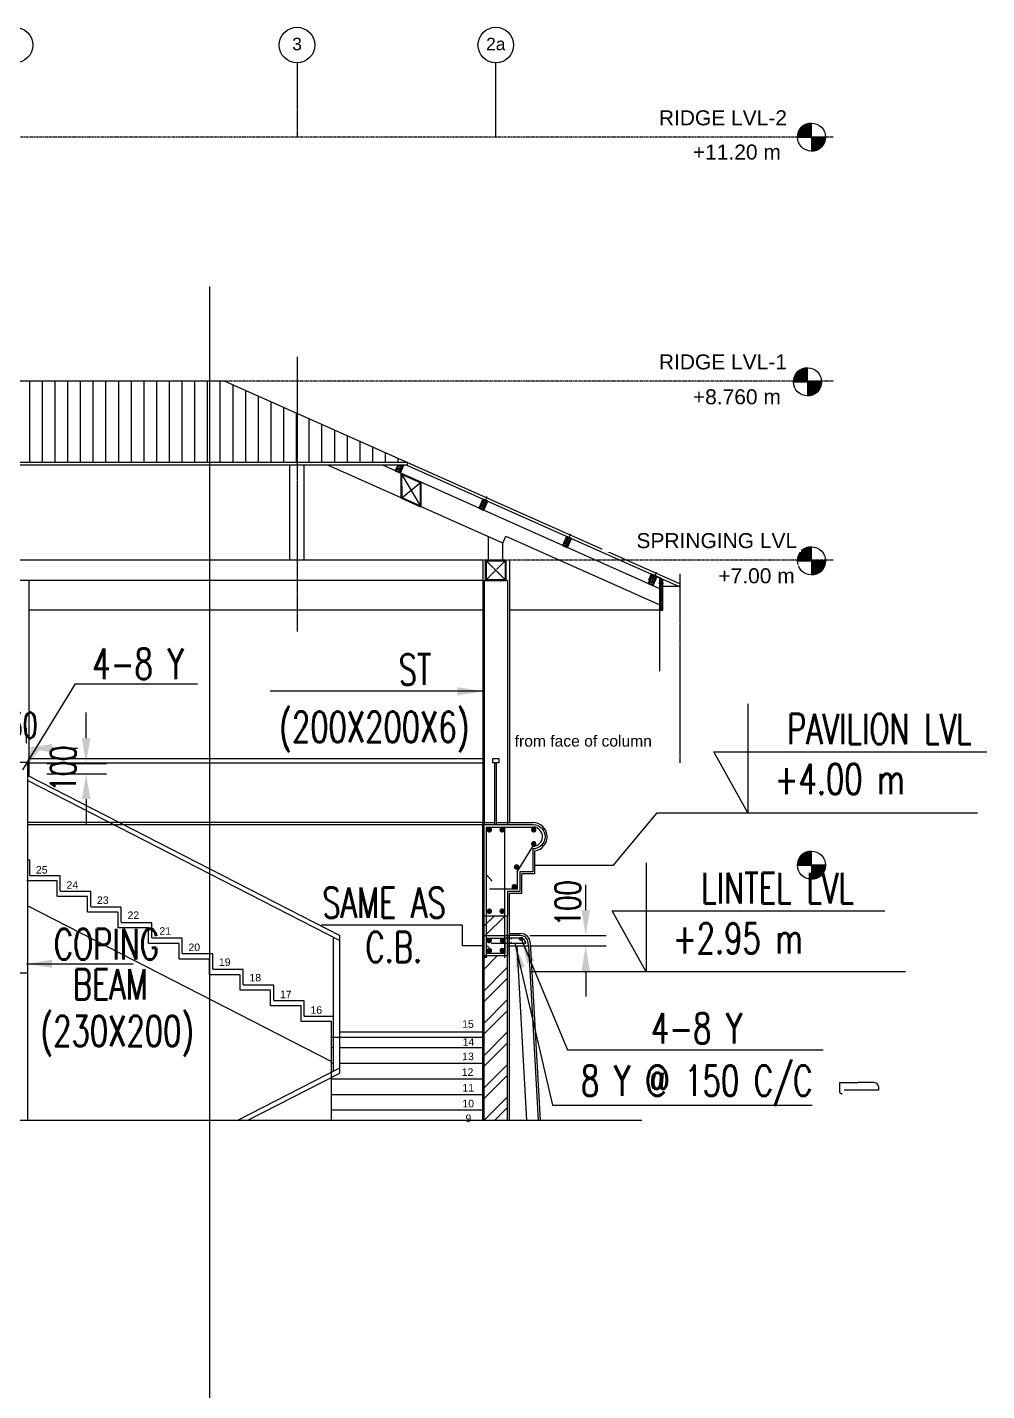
# Model space of a CAD drawing. Header units: millimetres. Extents: x 2659630 to 6742168, y -2425387 to -732288.
# Drawn here: x 3671418 to 3680857, y -1438371 to -1424962 of the extents above; entities that cross this region are included whole.
import ezdxf
from ezdxf.enums import TextEntityAlignment as Align

# ---------------------------------------------------------------- set-up
doc = ezdxf.new("R2010")
doc.units = ezdxf.units.MM
doc.header["$PDMODE"] = 35
doc.header["$PDSIZE"] = -25
for name, pattern in [('Centre', [31.749999999999996, 6.349999999999999, -4.7625, 15.875, -4.7625]), ('Grid Line', [22.224999999999994, 12.7, -3.174999999999999, 3.174999999999999, -3.174999999999999]), ('Hidden', [7.143750000000001, 4.7625, -2.38125])]:
    doc.linetypes.add(name, pattern=pattern)
for name, color, linetype in [('A-COLUMN', 12, 'Continuous'), ('A-LINE-1 HIDDEN', 1, 'Continuous'), ('A-TEXT-0', 7, 'Continuous'), ('S-BEAM NO', 3, 'Continuous'), ('S-COLUMN NO', 2, 'Continuous'), ('S-CONCRET LINE', 4, 'Continuous'), ('S-DIM-1', 5, 'Continuous'), ('S-LEVEL SECTION', 3, 'Continuous'), ('S-REINFORCEMENT', 6, 'Continuous'), ('S-STIRUPS', 3, 'Continuous')]:
    doc.layers.add(name, color=color, linetype=linetype)
for name, color, linetype, lineweight in [('A-DETL-THIN', 151, 'Continuous', 18), ('A-FLOR-HRAL', 11, 'Continuous', 18), ('A-FLOR-LEVL', 51, 'Continuous', 9), ('A-GRID-MODE', 80, 'Continuous', 0), ('A-hatch', 253, 'Continuous', 0), ('A-PLASTER', 50, 'Continuous', 0), ('A-RAILING', 11, 'Continuous', 18), ('A-ROOF', 6, 'Continuous', 0), ('A-ROOF-PATT', 132, 'Continuous', 0), ('A-STAIRS', 31, 'Continuous', 18), ('A-TEXT', 211, 'Continuous', 9), ('A-WALL', 113, 'Continuous', 9), ('A-WALL-PATT', 111, 'Continuous', 0), ('elevation 02', 2, 'Continuous', 9), ('S-GRID', 1, 'Continuous', 9), ('section-steel', 27, 'Continuous', 30), ('TEXT', 150, 'Continuous', 25)]:
    doc.layers.add(name, color=color, linetype=linetype, lineweight=lineweight)
doc.styles.add('Arial', font='arial.ttf', dxfattribs={"height": 123})
doc.styles.add('Arial_1', font='arial.ttf', dxfattribs={"height": 98.35329341317356})
doc.styles.add('Arial_4', font='arial.ttf', dxfattribs={"height": 73.76497005988024})
doc.styles.add('ROMANS', font='r.shx', dxfattribs={"width": 0.7})
doc.dimstyles.new('dim100', dxfattribs={"dimtxt": 250, "dimasz": 250, "dimexe": 200, "dimexo": 200, "dimgap": 100, "dimtad": 1, "dimdec": 0, "dimrnd": 1, "dimzin": 0, "dimdsep": 46, "dimtxsty": 'ROMANS', "dimcen": 0, "dimclrd": 5, "dimclre": 5, "dimclrt": 4, "dimadec": 0, "dimazin": 0, "dimtfac": 1, "dimtdec": 0, "dimtix": 1, "dimtofl": 0, "dimtmove": 2, "dimatfit": 3, "dimfxl": 1, "dimtolj": 1, "dimtzin": 0, "dimlwd": -1, "dimlwe": -1, "dimarcsym": 0})
pattern_1 = [(225, (3841392.853260086, -1272244.622851204), (159.0990257669731, -159.0990257669733), []), (225, (3841286.787243086, -1272244.622851204), (159.0990257669731, -159.0990257669733), [])]

# ---------------------------------------------------------------- blocks, each defined once
blk = doc.blocks.new('*D2192')
at = {"layer": 'Defpoints', "color": 0, "ltscale": 1200}
for p in [(3676162.411750124, -1433894.954258691), (3676162.411750124, -1433994.953717458), (3676911.939663486, -1433994.953717458)]:
    blk.add_point(p, dxfattribs=at)
at = {"layer": 'S-COLUMN NO', "color": 5, "ltscale": 1200}
for p, q in [((3676911.939663486, -1433644.954258691), (3676911.939663486, -1433394.954258691)), ((3676362.411750124, -1433894.954258691), (3677111.939663486, -1433894.954258691)), ((3676362.411750124, -1433994.953717458), (3677111.939663486, -1433994.953717458)), ((3676911.939663486, -1434244.953717458), (3676911.939663486, -1434494.953717458))]:
    blk.add_line(p, q, dxfattribs=at)
for points in [[(3676870.27299682, -1433644.954258691), (3676953.606330153, -1433644.954258691), (3676911.939663486, -1433894.954258691)], [(3676953.606330153, -1434244.953717458), (3676870.27299682, -1434244.953717458), (3676911.939663486, -1433994.953717458)]]:
    blk.add_solid(points, dxfattribs=at)
at = {"layer": 'S-COLUMN NO', "color": 4, "ltscale": 1200, "insert": (3676735.071617668, -1433576.998736952), "char_height": 250, "attachment_point": 5, "rotation": 90, "style": 'ROMANS'}
blk.add_mtext('\\A1;100', dxfattribs=at)
blk = doc.blocks.new('Level - M_Level Head - Circle_100-1971033-BUILDING SECTION BB_')
at = {"layer": 'A-FLOR-LEVL', "lineweight": 9}
h = blk.add_hatch(color=256, dxfattribs=at)
edge = h.paths.add_edge_path(flags=0)
edge.add_line((79558.08501780154, 3137.499999977148), (79558.08501780154, 2999.999999977148))
edge.add_line((79558.08501780154, 2999.999999977148), (79420.58501780154, 2999.999999977148))
edge.add_arc((79558.08501780154, 2999.999999977148), 137.5, 90.0000000000004, 180.0000000000002, ccw=False)
h = blk.add_hatch(color=256, dxfattribs=at)
edge = h.paths.add_edge_path(flags=0)
edge.add_arc((79558.08501780154, 2999.999999977148), 137.4999999999854, 269.99999999999966, 360, ccw=False)
edge.add_line((79558.08501780154, 2862.499999977148), (79558.08501780154, 2999.999999977148))
edge.add_line((79558.08501780154, 2999.999999977148), (79695.58501780152, 2999.999999977148))
for p, q in [((79558.08501780154, 2999.999999977148), (79558.08501780154, 3137.499999977148)), ((79420.58501780154, 2999.999999977148), (79558.08501780154, 2999.999999977148)), ((79695.58501780152, 2999.999999977148), (79558.08501780154, 2999.999999977148)), ((79558.08501780154, 2999.999999977148), (79558.08501780154, 2862.499999977148))]:
    blk.add_line(p, q, dxfattribs=at)
blk.add_circle((79558.08501780154, 2999.999999977148), 137.4999999999854, dxfattribs=at)
for radius, start, end in [(137.5, 90, 179.9999999999998), (137.4999999999854, 269.9999999999993, 359.9999999999994)]:
    blk.add_arc((79558.08501780154, 2999.999999977148), radius, start, end, dxfattribs=at)
blk = doc.blocks.new('*D2190')
at = {"layer": 'Defpoints', "color": 0, "ltscale": 1200}
for p in [(3671412.411750125, -1432202.875191172), (3671412.411750125, -1432302.875191172), (3671997.228453178, -1432302.875191172)]:
    blk.add_point(p, dxfattribs=at)
at = {"layer": 'S-COLUMN NO', "color": 5, "ltscale": 1200}
for p, q in [((3671997.228453178, -1431952.875191172), (3671997.228453178, -1431702.875191172)), ((3671612.411750125, -1432202.875191172), (3672197.228453178, -1432202.875191172)), ((3671612.411750125, -1432302.875191172), (3672197.228453178, -1432302.875191172)), ((3671997.228453178, -1432552.875191172), (3671997.228453178, -1432802.875191172))]:
    blk.add_line(p, q, dxfattribs=at)
for points in [[(3671955.561786511, -1431952.875191172), (3672038.895119844, -1431952.875191172), (3671997.228453178, -1432202.875191172)], [(3672038.895119844, -1432552.875191172), (3671955.561786511, -1432552.875191172), (3671997.228453178, -1432302.875191172)]]:
    blk.add_solid(points, dxfattribs=at)
at = {"layer": 'S-COLUMN NO', "color": 4, "ltscale": 1200, "insert": (3671772.228453178, -1432252.875191172), "char_height": 250, "attachment_point": 5, "rotation": 90, "style": 'ROMANS'}
blk.add_mtext('\\A1;100', dxfattribs=at)
blk = doc.blocks.new('*D2191')
at = {"layer": 'Defpoints', "color": 0, "ltscale": 1200}
for p in [(3671412.411750125, -1432052.180340714), (3671182.411750124, -1432202.875191172), (3671412.411750125, -1432202.875191172)]:
    blk.add_point(p, dxfattribs=at)
at = {"layer": 'S-COLUMN NO', "color": 5, "ltscale": 1200}
for p, q in [((3671182.411750124, -1432002.875191172), (3671182.411750124, -1431852.180340714)), ((3671412.411750125, -1432002.875191172), (3671412.411750125, -1431852.180340714)), ((3670932.411750124, -1432052.180340714), (3670682.411750124, -1432052.180340714)), ((3671662.411750125, -1432052.180340714), (3671912.411750125, -1432052.180340714))]:
    blk.add_line(p, q, dxfattribs=at)
for points in [[(3670932.411750124, -1432093.847007381), (3670932.411750124, -1432010.513674048), (3671182.411750124, -1432052.180340714)], [(3671662.411750125, -1432010.513674048), (3671662.411750125, -1432093.847007381), (3671412.411750125, -1432052.180340714)]]:
    blk.add_solid(points, dxfattribs=at)
at = {"layer": 'S-COLUMN NO', "color": 4, "ltscale": 1200, "insert": (3671297.411750125, -1431827.180340714), "char_height": 250, "attachment_point": 5, "style": 'ROMANS'}
blk.add_mtext('\\A1;230', dxfattribs=at)
blk = doc.blocks.new('Grid - M_Grid Head - Circle-24584-GROUND FLOOR PLAN-01')
at = {"layer": 'A-GRID-MODE'}
blk.add_circle((0, 0), 3.500000000000003, dxfattribs=at)

msp = doc.modelspace()

# ---------------------------------------------------------------- hatches: boundary and pattern name
at = {"layer": 'A-hatch', "lineweight": -3}
h = msp.add_hatch(color=256, dxfattribs=at)
h.dxf.hatch_style = 1
h.paths.add_polyline_path([(3675119.423278908, -1429269.500171582), (3675066.864024919, -1429269.500171582), (3675041.728827772, -1429325.954748691), (3675085.592957513, -1429345.484317508)])
h.paths.add_polyline_path([(3675115.044733794, -1429269.500171582), (3675071.242570032, -1429269.500171582), (3675047.009956175, -1429323.927513432), (3675083.565722255, -1429340.203189105)])
h = msp.add_hatch(color=256, dxfattribs=at)
h.dxf.hatch_style = 1
h.paths.add_polyline_path([(3675097.749171795, -1429350.896612809), (3675291.4901367, -1429437.155647904), (3675291.4901367, -1429677.975629175), (3675097.749171795, -1429591.71659408)])
h.paths.add_polyline_path([(3675101.887567959, -1429589.180581649), (3675287.800215717, -1429671.954225393), (3675287.351740537, -1429439.691660334), (3675101.439092779, -1429356.918016591)], flags=16)
h = msp.add_hatch(color=256, dxfattribs=at)
h.dxf.hatch_style = 1
h.paths.add_polyline_path([(3675902.966457387, -1429604.317363524), (3675946.830587128, -1429623.84693234), (3675907.783869392, -1429711.547296274), (3675863.919739651, -1429692.017727457)])
h.paths.add_polyline_path([(3675869.200868054, -1429689.990492199), (3675905.756634134, -1429706.266167871), (3675941.549458724, -1429625.874167599), (3675904.993692645, -1429609.598491927)], flags=16)
h = msp.add_hatch(color=256, dxfattribs=at)
h.dxf.hatch_style = 1
h.paths.add_polyline_path([(3676725.157369271, -1429970.38034228), (3676769.021499011, -1429989.909911097), (3676729.974781276, -1430077.610275031), (3676686.110651535, -1430058.080706213)])
h.paths.add_polyline_path([(3676691.391779938, -1430056.053470955), (3676727.947546018, -1430072.329146628), (3676763.740370608, -1429991.937146355), (3676727.184604529, -1429975.661470683)], flags=16)
h = msp.add_hatch(color=256, dxfattribs=at)
h.dxf.hatch_style = 1
h.paths.add_polyline_path([(3676121.410586992, -1430208.794412193), (3675933.410579836, -1430208.794380454), (3675933.41144106, -1430396.793723693), (3676121.411448216, -1430396.793755432)], flags=16)
h.paths.add_polyline_path([(3676127.410586992, -1430202.794412193), (3675927.410579836, -1430202.794380454), (3675927.41144106, -1430402.793723693), (3676127.411448216, -1430402.793755432)])
h = msp.add_hatch(color=256, dxfattribs=at)
h.dxf.hatch_style = 1
h.paths.add_polyline_path([(3677568.171785911, -1430345.71454271), (3677612.035915651, -1430365.244111526), (3677572.989197915, -1430452.94447546), (3677529.125068174, -1430433.414906642)])
h.paths.add_polyline_path([(3677534.406196577, -1430431.387671384), (3677570.961962658, -1430447.663347057), (3677606.754787248, -1430367.271346785), (3677570.199021169, -1430350.995671113)], flags=16)
at = {"layer": 'A-ROOF-PATT', "lineweight": 18}
h = msp.add_hatch(dxfattribs=at)
h.set_pattern_fill('ANSI31', color=256, scale=1000, angle=45, style=0)
h.set_pattern_definition([(90, (3480192.643968484, -1455485.08530501), (-125, 0), [])])
h.paths.add_polyline_path([(3673362.412078301, -1428442.539861569), (3668563.572370191, -1428442.539861569), (3670363.582385601, -1429243.955954272), (3675162.42209371, -1429243.955954272)])
at = {"layer": 'A-WALL', "lineweight": -3}
h = msp.add_hatch(dxfattribs=at)
h.set_pattern_fill('ANSI31', color=252, scale=99.99999999999999, angle=338.7456179637873)
h.set_pattern_definition([(23.7456179637873, (2550857.848364603, 244759.6803760264), (-5.033458559755212, 11.44177848619815), [])])
h.paths.add_polyline_path([(3677670.748884988, -1430393.320046937), (3677647.061533163, -1430393.320046937), (3677647.061533163, -1430695.887477162), (3677672.060839006, -1430695.887477162), (3677671.687911889, -1430607.663367463), (3677667.859454485, -1430607.205594138), (3677667.859454485, -1430596.179610536), (3677671.637233267, -1430595.68860256), (3677671.15577681, -1430481.926081106), (3677667.859454485, -1430481.497649309), (3677667.859454485, -1430470.471665706), (3677671.105657661, -1430470.08351323)])
at = {"layer": 'A-WALL-PATT'}
h = msp.add_hatch(dxfattribs=at)
h.set_pattern_fill('ANSI32', color=256, scale=600, angle=180, style=0)
h.set_pattern_definition(pattern_1)
h.paths.add_polyline_path([(3675912.411750124, -1433894.954258691), (3675912.411750124, -1433702.875191172), (3676142.411750124, -1433702.875191172), (3676142.411750124, -1433894.954258691), (3676142.410208349, -1433894.953618376), (3676142.409959213, -1433894.954258691)])
h = msp.add_hatch(dxfattribs=at)
h.set_pattern_fill('ANSI32', color=256, scale=600, angle=180, style=0)
h.set_pattern_definition(pattern_1)
h.paths.add_polyline_path([(3675912.411750124, -1434252.76896941), (3675912.411750124, -1434094.954229244), (3676142.411750124, -1434094.954229244), (3676142.411750124, -1434252.769073484)])
h = msp.add_hatch(dxfattribs=at)
h.set_pattern_fill('ANSI32', color=256, scale=600, angle=180, style=0)
h.set_pattern_definition(pattern_1)
h.paths.add_polyline_path([(3676142.411750124, -1435713.330700455), (3676142.411750124, -1434252.769073484), (3675912.411750124, -1434252.76896941), (3675912.411750124, -1435713.330700455)])

# ---------------------------------------------------------------- linework, layer by layer
at = {"layer": 'A-COLUMN', "color": 1}
for p, q in [((3675101.439092779, -1429356.918016591), (3675287.800215717, -1429671.954225393)), ((3675101.887567959, -1429589.180581649), (3675287.351740537, -1429439.691660334))]:
    msp.add_line(p, q, dxfattribs=at)
for points in [[(3675108.425539514, -1429269.500171582), (3675047.009956175, -1429323.927513432)], [(3675083.007704645, -1429269.500171582), (3675083.565722255, -1429340.203189105)], [(3675941.549458724, -1429625.874167599), (3675869.200868054, -1429689.990492199)], [(3675904.993692645, -1429609.598491927), (3675905.756634134, -1429706.266167871)], [(3676763.740370608, -1429991.937146355), (3676691.391779938, -1430056.053470955)], [(3676727.184604529, -1429975.661470683), (3676727.947546018, -1430072.329146628)], [(3677606.754787248, -1430367.271346785), (3677534.406196577, -1430431.387671384)], [(3677570.199021169, -1430350.995671113), (3677570.961962658, -1430447.663347057)]]:
    msp.add_lwpolyline(points, dxfattribs=at)
at = {"layer": 'A-DETL-THIN'}
msp.add_line((3671424.411750125, -1435713.330700455), (3671424.411750125, -1434264.767245568), dxfattribs=at)
at = {"layer": 'A-FLOR-HRAL'}
for p, q in [((3671432.411626709, -1432152.875171449), (3675900.41175125, -1432152.875171449)), ((3671432.41162931, -1432197.875171449), (3675900.411751171, -1432197.875171449)), ((3676019.411750124, -1432802.879275418), (3676019.411750124, -1432197.875171448)), ((3676035.411750124, -1432802.879275418), (3676035.411750124, -1432197.875171448))]:
    msp.add_line(p, q, dxfattribs=at)
msp.add_lwpolyline([(3675997.411750124, -1432152.875171448), (3676057.411750124, -1432152.875171448), (3676057.411750124, -1432197.875171448), (3675997.411750124, -1432197.875171448)], close=True, dxfattribs=at)
at = {"layer": 'A-FLOR-LEVL', "linetype": 'Centre', "lineweight": 9}
for p, q in [((3679347.70823761, -1426042.305749071), (3663295.869543091, -1426042.30772008)), ((3679347.70823761, -1428442.539314652), (3668259.048123486, -1428442.540621897)), ((3679347.70823761, -1430202.789780291), (3671182.412201632, -1430202.790996803))]:
    msp.add_line(p, q, dxfattribs=at)
at = {"layer": 'A-LINE-1 HIDDEN', "linetype": 'Hidden', "ltscale": 0.5}
for p, q in [((3675933.410579836, -1430208.794380454), (3676121.411448216, -1430396.793755432)), ((3675933.41144106, -1430396.793723693), (3676121.410586992, -1430208.794412193))]:
    msp.add_line(p, q, dxfattribs=at)
at = {"layer": 'A-LINE-1 HIDDEN', "linetype": 'Hidden'}
for p, q in [((3675912.411611373, -1430402.793723693), (3675912.411750124, -1432802.877025835)), ((3676142.411611374, -1430402.793723693), (3675912.411611373, -1430402.793723693)), ((3676142.411611373, -1430402.793723693), (3676142.411750125, -1432802.878796583)), ((3671424.411750124, -1432802.877887264), (3675912.411629117, -1432802.877627809)), ((3674412.411750124, -1434895.148645067), (3675900.411750124, -1434895.148645067))]:
    msp.add_line(p, q, dxfattribs=at)
for points in [[(3671712.411750124, -1433510.565870459), (3671712.411750124, -1433356.723339946), (3671412.411750124, -1433356.723339946)], [(3672012.411750124, -1433664.408400971), (3672012.411750124, -1433510.565870459), (3671712.411750124, -1433510.565870459)], [(3672312.411750124, -1433818.250931483), (3672312.411750124, -1433664.408400971), (3672012.411750124, -1433664.408400971)], [(3672612.411750124, -1433972.093461995), (3672612.411750124, -1433818.250931483), (3672312.411750124, -1433818.250931483)], [(3672912.411750124, -1434125.935992507), (3672912.411750124, -1433972.093461995), (3672612.411750124, -1433972.093461995)], [(3673212.411750124, -1434279.778523019), (3673212.411750124, -1434125.935992507), (3672912.411750124, -1434125.935992507)], [(3673512.411750124, -1434433.621053531), (3673512.411750124, -1434279.778523019), (3673212.411750124, -1434279.778523019)], [(3673812.411750124, -1434587.463584043), (3673812.411750124, -1434433.621053531), (3673512.411750124, -1434433.621053531)], [(3674112.411750124, -1434741.306114555), (3674112.411750124, -1434587.463584043), (3673812.411750124, -1434587.463584043)], [(3674412.411750124, -1434895.148645067), (3674412.411750124, -1434741.306114555), (3674112.411750124, -1434741.306114555)]]:
    msp.add_lwpolyline(points, dxfattribs=at)
at = {"layer": 'A-PLASTER'}
for p, q in [((3671170.411750124, -1432190.875191172), (3671424.411750124, -1432190.875191172)), ((3671424.411750125, -1434264.767245568), (3671424.411750124, -1432190.875191172)), ((3675900.411750124, -1435713.330700455), (3675900.411750124, -1432782.867830343)), ((3675900.411750138, -1432782.867830343), (3676019.411750124, -1432782.867781708)), ((3676035.411750124, -1432782.867775169), (3676395.690743341, -1432782.867738672)), ((3676412.414187734, -1433287.837814256), (3676412.41372741, -1433061.41083959)), ((3676412.414187734, -1433287.837814256), (3676282.411951533, -1433287.838218506)), ((3676282.412686625, -1433482.812453708), (3676282.411951533, -1433287.838218506)), ((3676282.412686625, -1433482.812453708), (3676162.411750124, -1433482.812825343)), ((3676162.411750124, -1435713.330700455), (3676162.411750124, -1433482.812825343)), ((3671424.411750124, -1433601.126984793), (3674412.411750124, -1435133.398588693)), ((3676162.411849197, -1433874.981562493), (3676271.672640197, -1433874.982103734)), ((3676366.526877237, -1433964.730014726), (3676463.346599403, -1435713.330700455)), ((3671424.411750125, -1434264.767245568), (3671170.411750125, -1434264.767278088))]:
    msp.add_line(p, q, dxfattribs=at)
for centre, radius, start, end in [((3676392.413586463, -1432922.83804254), 140.0086630247917, 278.2127572791962, 90), ((3676271.672169599, -1433969.982103733), 95, 3.169221442174989, 89.99971617362348)]:
    msp.add_arc(centre, radius, start, end, dxfattribs=at)
at = {"layer": 'A-RAILING'}
for p, q in [((3671424.411750124, -1432320.57152286), (3674492.411750124, -1433893.867801563)), ((3671424.411750124, -1432371.143444856), (3674492.411750124, -1433944.439723559)), ((3674432.411750124, -1435227.177193495), (3674432.411750124, -1433913.671217456)), ((3674492.411750124, -1435246.980671099), (3674492.411750124, -1433893.867801563)), ((3673484.38719335, -1435713.330700455), (3674492.411750124, -1435196.408781211)), ((3673583.005001944, -1435713.330700455), (3674492.411750124, -1435246.980671099))]:
    msp.add_line(p, q, dxfattribs=at)
at = {"layer": 'A-ROOF', "linetype": 'Continuous'}
for p, q in [((3673362.412078301, -1428442.539861569), (3668563.572370191, -1428442.539861569)), ((3673362.412078301, -1428442.539861569), (3677842.4124522, -1430437.164538222)), ((3675162.42209371, -1429243.955954272), (3670363.5823856, -1429243.955954272)), ((3675151.04907542, -1429269.500171582), (3670420.955637039, -1429269.500171582)), ((3675162.42209371, -1429243.955954272), (3675151.033467704, -1429269.535227086)), ((3675151.033467704, -1429269.535227086), (3677831.023826194, -1430462.743811036)), ((3677831.023826194, -1430462.743811036), (3677671.261392178, -1430462.743811036)), ((3677842.4124522, -1430437.164538222), (3677831.023826194, -1430462.743811036)), ((3675900.411753822, -1430695.887337215), (3671432.412198835, -1430695.887337215)), ((3677672.061286369, -1430695.887337215), (3676162.411628318, -1430695.887337215))]:
    msp.add_line(p, q, dxfattribs=at)
at = {"layer": 'A-STAIRS'}
for p, q in [((3674412.411750124, -1435713.330700455), (3674412.411750124, -1434895.148645067)), ((3674492.411750124, -1434841.306114555), (3675900.411750124, -1434841.306114555)), ((3674412.411750124, -1434995.148988111), (3674432.411750124, -1434995.148988111)), ((3674492.411750124, -1434995.148988111), (3675900.411750124, -1434995.148988111)), ((3674412.411750124, -1435148.991861668), (3674432.411750124, -1435148.991861668)), ((3674492.411750124, -1435148.991861668), (3675900.411750124, -1435148.991861668)), ((3674412.411750124, -1435302.834735224), (3675900.411750124, -1435302.834735224)), ((3674412.411750124, -1435456.677608781), (3675900.411750124, -1435456.677608781)), ((3674412.411750124, -1435610.520482337), (3675900.411750124, -1435610.520482337))]:
    msp.add_line(p, q, dxfattribs=at)
for points in [[(3671442.411750124, -1433302.880809435), (3671442.411750124, -1433152.880809435), (3671424.411750124, -1433152.880809435)], [(3671742.411750124, -1433456.723339946), (3671742.411750124, -1433306.723339946), (3671442.411750124, -1433306.723339946)], [(3672042.411750124, -1433610.565870459), (3672042.411750124, -1433460.565870459), (3671742.411750124, -1433460.565870459)], [(3672342.411750124, -1433764.408400971), (3672342.411750124, -1433614.408400971), (3672042.411750124, -1433614.408400971)], [(3672642.411750124, -1433918.250931483), (3672642.411750124, -1433768.250931483), (3672342.411750124, -1433768.250931483)], [(3672942.411750124, -1434072.093461995), (3672942.411750124, -1433922.093461995), (3672642.411750124, -1433922.093461995)], [(3673242.411750124, -1434225.935992507), (3673242.411750124, -1434075.935992507), (3672942.411750124, -1434075.935992507)], [(3673542.411750124, -1434379.778523019), (3673542.411750124, -1434229.778523019), (3673242.411750124, -1434229.778523019)], [(3673842.411750124, -1434533.621053531), (3673842.411750124, -1434383.621053531), (3673542.411750124, -1434383.621053531)], [(3674142.411750124, -1434687.463584043), (3674142.411750124, -1434537.463584043), (3673842.411750124, -1434537.463584043)], [(3674432.411750124, -1434691.306114555), (3674142.411750124, -1434691.306114555)], [(3677464.07033536, -1435713.330700455), (3665269.763116768, -1435713.330700455), (3665215.373641064, -1435789.232109423), (3665206.968025546, -1435630.704799071), (3665147.759909164, -1435713.330700455), (3663493.743359244, -1435713.330700455), (3663439.353883541, -1435789.232109423), (3663430.948268022, -1435630.704799071), (3663371.74015164, -1435713.330700455), (3661717.723601721, -1435713.330700455), (3661663.334126017, -1435789.232109423), (3661654.952076239, -1435631.149241656), (3661595.720394116, -1435713.330700455), (3643968.671721111, -1435713.330700455)]]:
    msp.add_lwpolyline(points, dxfattribs=at)
at = {"layer": 'A-WALL'}
for p, q in [((3675900.411552766, -1430202.790348632), (3647162.413122104, -1430202.794669762)), ((3675900.411754692, -1430202.790293889), (3675900.411750138, -1432782.867830343)), ((3676162.411599811, -1430202.789809029), (3676162.411748968, -1432782.867762304)), ((3675900.411754339, -1430402.785539083), (3663465.869709392, -1430402.78740836)), ((3671432.412181891, -1430402.786210755), (3671432.412292997, -1432324.67426873)), ((3675900.411750138, -1432782.863429551), (3671424.411750124, -1432782.866483596)), ((3675912.411750124, -1435713.330700455), (3675912.411750124, -1433702.875191172)), ((3676142.411750124, -1435713.330700455), (3676142.411750124, -1433702.875191172)), ((3676232.995135296, -1433994.98191214), (3676328.139815055, -1435713.330700455)), ((3676348.169774741, -1433994.954637641), (3676443.315964685, -1435713.330700455))]:
    msp.add_line(p, q, dxfattribs=at)
at = {"layer": 'A-WALL', "color": 252, "lineweight": -3}
for p, q in [((3677671.15577681, -1430437.788136669), (3677671.108328301, -1430425.945249461, 0.001305576200409289)), ((3677671.687911889, -1430563.525423026), (3677671.637233267, -1430551.550658123, 0.001305576200409289))]:
    msp.add_line(p, q, dxfattribs=at)
at = {"layer": 'A-WALL', "lineweight": -3}
msp.add_lwpolyline([(3677537.879777032, -1430399.267919465), (3677533.312049743, -1430397.234236249), (3677560.256039675, -1430336.717044028), (3677647.584674014, -1430375.598257085), (3677647.584674014, -1430605.256986338), (3677642.411678809, -1430605.256986338), (3677642.411678809, -1430378.768272623), (3677562.790083748, -1430343.318454531), (3677537.879777033, -1430399.267919465)], close=True, dxfattribs=at)
at = {"layer": 'A-WALL', "color": 5, "lineweight": -3}
for points in [[(3677671.105657661, -1430470.08351323), (3677670.748884988, -1430393.26746299), (3677647.061533163, -1430393.372630883), (3677647.061533163, -1430695.887477162), (3677672.061286764, -1430695.887477162), (3677671.68791189, -1430563.525423026)], [(3677671.637233267, -1430551.550658123), (3677671.15577681, -1430437.788136669)]]:
    msp.add_lwpolyline(points, dxfattribs=at)
at = {"layer": 'A-WALL', "color": 5, "lineweight": -3, "elevation": 0.001305576200409289}
for points in [[(3677671.108328301, -1430425.945249461), (3677667.859454485, -1430426.333721269), (3677667.859454485, -1430437.359704872), (3677671.108328301, -1430437.781969659)], [(3677671.68791189, -1430563.525423026), (3677667.859454485, -1430563.067649701), (3677667.859454485, -1430552.041666098), (3677671.637233267, -1430551.550658123)]]:
    msp.add_lwpolyline(points, dxfattribs=at)
at = {"layer": 'elevation 02', "color": 2}
for p, q in [((3674002.411750125, -1430202.793035305), (3674002.411750125, -1429269.500171582)), ((3674142.411750125, -1430202.793056356), (3674142.411750125, -1429269.500171582)), ((3676097.410970494, -1430036.794702468), (3674374.039237708, -1429269.500171582)), ((3677642.411673569, -1430483.853353027), (3674914.929771535, -1429269.500171582)), ((3675957.410970494, -1430202.789809029), (3675957.410970494, -1429974.462686524)), ((3676097.410970494, -1430036.794702468), (3676127.916218725, -1429968.278793145)), ((3676097.410970494, -1430202.789809029), (3676097.410970494, -1430036.794702468)), ((3676127.916218725, -1429968.278793145), (3677642.411678809, -1430642.575615743)), ((3677642.411678809, -1430642.575615743), (3677642.411673569, -1430483.853353027))]:
    msp.add_line(p, q, dxfattribs=at)
at = {"layer": 'S-COLUMN NO', "ltscale": 1200}
msp.add_circle((3676276.785960095, -1433926.915666164), 16.36398539552465, dxfattribs=at)
at = {"layer": 'S-CONCRET LINE'}
msp.add_lwpolyline([(3676392.413689669, -1433042.846705565), (3676392.414147075, -1433267.837876447), (3676262.411876129, -1433267.838280697), (3676262.412611221, -1433462.812515646), (3676142.411750124, -1433462.812887281), (3676142.411750124, -1433702.875191172), (3675912.411750124, -1433702.875191172), (3675912.411750124, -1432802.879275419), (3676395.873845391, -1432802.879275419, -0.9856770825214087), (3676392.413586463, -1433042.846705565)], format="xyb", dxfattribs=at)
msp.add_lwpolyline([(3675912.409959213, -1433894.954258691), (3676142.409959213, -1433894.954258691), (3676142.409959213, -1434094.954229244), (3675912.409959213, -1434094.954229244)], close=True, dxfattribs=at)
msp.add_lwpolyline([(3676142.410208349, -1433894.953618376), (3676142.410208349, -1433994.953618377), (3676348.169774741, -1433994.954637641), (3676346.555923327, -1433965.807872631, 0.3981024702735257), (3676271.670999348, -1433894.954258691), (3676142.410208349, -1433894.954258691)], format="xyb", close=True, dxfattribs=at)
at = {"layer": 'S-DIM-1'}
for p, q in [((3675699.452963919, -1433791.877999716), (3674313.596973278, -1433791.877999716)), ((3675699.452963919, -1433994.954243967), (3675699.452963919, -1433791.877999716)), ((3675912.411750124, -1433994.954243967), (3675699.452963919, -1433994.954243967))]:
    msp.add_line(p, q, dxfattribs=at)
at = {"layer": 'S-GRID', "linetype": 'Grid Line'}
for p, q in [((3674072.411750125, -1425312.295203755), (3674072.411750125, -1426042.306396826)), ((3676027.411750125, -1426042.306156771), (3676027.411750125, -1425312.295203755)), ((3674072.411750125, -1428202.04921567), (3674072.411750125, -1430903.470764026)), ((3675093.143651914, -1429269.500171581), (3675063.660892656, -1429335.71953307)), ((3675940.877202136, -1429578.193445329), (3675885.851804535, -1429701.782511836)), ((3676763.068114006, -1429944.256424116), (3676708.042716405, -1430067.845490623)), ((3677606.082530646, -1430319.590624544), (3677551.057133045, -1430443.179691051)), ((3677842.412393973, -1432195.866524525), (3677842.412453111, -1430336.098237474)), ((3677642.412393973, -1431293.925061663), (3677642.412453111, -1430498.866525221))]:
    msp.add_line(p, q, dxfattribs=at)
at = {"layer": 'S-LEVEL SECTION'}
for p, q in [((3677186.951099798, -1433202.79017544), (3677614.511602169, -1432687.181382533)), ((3677614.511602169, -1432687.181382533), (3680766.864458636, -1432687.181382533)), ((3676412.414014833, -1433202.79017544), (3677186.951099798, -1433202.79017544)), ((3680058.188054401, -1434252.769182113), (3676362.444862266, -1434252.769182113))]:
    msp.add_line(p, q, dxfattribs=at)
for points in [[(3678507.707231987, -1431614.434810207), (3678507.707231987, -1432687.181382533), (3678173.622170613, -1432086.89380549), (3680857.152231988, -1432086.89380549)], [(3678507.707231987, -1431614.434810207), (3678507.707231987, -1432687.181382533), (3678173.622170613, -1432086.89380549), (3680857.152231988, -1432086.89380549)], [(3678507.707231987, -1431614.434810207), (3678507.707231987, -1432687.181382533), (3678173.622170613, -1432086.89380549), (3680857.152231988, -1432086.89380549)], [(3677506.296953418, -1433180.254855435), (3677506.296953418, -1434253.001427761), (3677172.211892044, -1433652.713850718), (3679855.741953419, -1433652.713850718)], [(3677506.296953418, -1433180.254855435), (3677506.296953418, -1434253.001427761), (3677172.211892044, -1433652.713850718), (3679855.741953419, -1433652.713850718)], [(3677506.296953418, -1433180.254855435), (3677506.296953418, -1434253.001427761), (3677172.211892044, -1433652.713850718), (3679855.741953419, -1433652.713850718)]]:
    msp.add_lwpolyline(points, dxfattribs=at)
at = {"layer": 'S-REINFORCEMENT'}
for p, q in [((3675937.411750193, -1434112.795135775), (3675937.411750193, -1432827.879275419)), ((3675937.411750193, -1432827.879275419), (3676117.413412938, -1432827.879275419)), ((3676117.410048039, -1434112.795135775), (3676117.413412938, -1432827.879275419)), ((3676117.413412938, -1432827.879275419), (3676395.492223118, -1432827.879275419)), ((3676237.411876198, -1433267.838374953), (3676392.413533541, -1433017.846705565)), ((3675937.411750193, -1433297.840423898), (3675990.764882199, -1433360.197075892)), ((3676237.411876198, -1433267.838374953), (3676237.412517036, -1433437.812547002)), ((3676237.412517036, -1433437.812547002), (3675966.093578825, -1433437.812887283)), ((3675982.153387547, -1433969.953742219), (3676321.747228354, -1433969.954506752)), ((3676271.670627823, -1433919.954258691), (3676117.409959213, -1433919.954258691)), ((3676321.747228354, -1433969.954506752), (3676321.594158159, -1433967.190001317)), ((3675937.409959213, -1433994.954243967), (3675962.186711126, -1434008.659209114)), ((3679410.355480194, -1435439.599838197), (3679435.132232107, -1435453.304803344)), ((3679455.098908527, -1435411.44817568), (3679794.692749334, -1435411.448940214)), ((3679744.616148804, -1435340.550069313), (3679590.355480194, -1435340.550069313))]:
    msp.add_line(p, q, dxfattribs=at)
for points, const_width in [([(3675977.720093252, -1432854.92662255, -1), (3675950.180093253, -1432854.92662255, -1)], 26.46), ([(3675977.720093252, -1432854.92662255, -1), (3675950.180093253, -1432854.92662255, -1)], 26.46), ([(3675977.720093252, -1432854.92662255, -1), (3675950.180093253, -1432854.92662255, -1)], 26.46), ([(3676104.190010266, -1432854.92662255, -1), (3676076.650010267, -1432854.92662255, -1)], 26.46), ([(3676104.190010266, -1432854.92662255, -1), (3676076.650010267, -1432854.92662255, -1)], 26.46), ([(3676104.190010266, -1432854.92662255, -1), (3676076.650010267, -1432854.92662255, -1)], 26.46), ([(3676414.696113809, -1432854.92662255, -1), (3676387.15611381, -1432854.92662255, -1)], 26.46), ([(3676414.696113809, -1432854.92662255, -1), (3676387.15611381, -1432854.92662255, -1)], 26.46), ([(3676414.696113809, -1432854.92662255, -1), (3676387.15611381, -1432854.92662255, -1)], 26.46), ([(3676414.696113809, -1432992.601537819, -1), (3676387.15611381, -1432992.601537819, -1)], 26.46), ([(3676414.696113809, -1432992.601537819, -1), (3676387.15611381, -1432992.601537819, -1)], 26.46), ([(3676414.696113809, -1432992.601537819, -1), (3676387.15611381, -1432992.601537819, -1)], 26.46), ([(3676246.046327702, -1433220.822763545, -1), (3676218.506327703, -1433220.822763545, -1)], 26.46), ([(3676246.046327702, -1433220.822763545, -1), (3676218.506327703, -1433220.822763545, -1)], 26.46), ([(3676246.046327702, -1433220.822763545, -1), (3676218.506327703, -1433220.822763545, -1)], 26.46), ([(3676223.469991614, -1433414.114763515, -1), (3676195.929991615, -1433414.114763515, -1)], 26.46), ([(3676223.469991614, -1433414.114763515, -1), (3676195.929991615, -1433414.114763515, -1)], 26.46), ([(3676223.469991614, -1433414.114763515, -1), (3676195.929991615, -1433414.114763515, -1)], 26.46), ([(3675977.720093252, -1433655.603962252, -1), (3675950.180093253, -1433655.603962252, -1)], 26.46), ([(3675977.720093252, -1433655.603962252, -1), (3675950.180093253, -1433655.603962252, -1)], 26.46), ([(3675977.720093252, -1433655.603962252, -1), (3675950.180093253, -1433655.603962252, -1)], 26.46), ([(3676104.190010266, -1433655.603962252, -1), (3676076.650010267, -1433655.603962252, -1)], 26.46), ([(3676104.190010266, -1433655.603962252, -1), (3676076.650010267, -1433655.603962252, -1)], 26.46), ([(3676104.190010266, -1433655.603962252, -1), (3676076.650010267, -1433655.603962252, -1)], 26.46), ([(3675976.433839962, -1433944.397413497, -1), (3675948.893839963, -1433944.397413497, -1)], 26.46), ([(3675976.433839962, -1433944.397413497, -1), (3675948.893839963, -1433944.397413497, -1)], 26.46), ([(3675976.433839962, -1433944.397413497, -1), (3675948.893839963, -1433944.397413497, -1)], 26.46), ([(3676107.757627559, -1433944.397413497, -1), (3676080.21762756, -1433944.397413497, -1)], 26.46), ([(3676107.757627559, -1433944.397413497, -1), (3676080.21762756, -1433944.397413497, -1)], 26.46), ([(3676107.757627559, -1433944.397413497, -1), (3676080.21762756, -1433944.397413497, -1)], 26.46), ([(3676183.688352197, -1433926.915666164, -1), (3676176.803352197, -1433926.915666164, -1)], 6.615), ([(3676183.688352197, -1433926.915666164, -1), (3676176.803352197, -1433926.915666164, -1)], 6.615), ([(3676183.688352197, -1433926.915666164, -1), (3676176.803352197, -1433926.915666164, -1)], 6.615), ([(3676183.688352197, -1433964.334312637, -1), (3676176.803352197, -1433964.334312637, -1)], 6.615), ([(3676183.688352197, -1433964.334312637, -1), (3676176.803352197, -1433964.334312637, -1)], 6.615), ([(3676183.688352197, -1433964.334312637, -1), (3676176.803352197, -1433964.334312637, -1)], 6.615), ([(3676280.228460095, -1433926.915666164, -1), (3676273.343460096, -1433926.915666164, -1)], 6.615), ([(3676280.228460095, -1433926.915666164, -1), (3676273.343460096, -1433926.915666164, -1)], 6.615), ([(3676280.228460095, -1433926.915666164, -1), (3676273.343460096, -1433926.915666164, -1)], 6.615), ([(3676318.976667521, -1433964.334312637, -1), (3676312.091667521, -1433964.334312637, -1)], 6.615), ([(3676318.976667521, -1433964.334312637, -1), (3676312.091667521, -1433964.334312637, -1)], 6.615), ([(3676318.976667521, -1433964.334312637, -1), (3676312.091667521, -1433964.334312637, -1)], 6.615), ([(3675978.428150172, -1434043.393812994, -1), (3675950.888150173, -1434043.393812994, -1)], 26.46), ([(3675978.428150172, -1434043.393812994, -1), (3675950.888150173, -1434043.393812994, -1)], 26.46), ([(3675978.428150172, -1434043.393812994, -1), (3675950.888150173, -1434043.393812994, -1)], 26.46), ([(3676105.2235313, -1434042.4881317, -1), (3676077.683531301, -1434042.4881317, -1)], 26.46), ([(3676105.2235313, -1434042.4881317, -1), (3676077.683531301, -1434042.4881317, -1)], 26.46), ([(3676105.2235313, -1434042.4881317, -1), (3676077.683531301, -1434042.4881317, -1)], 26.46)]:
    msp.add_lwpolyline(points, format="xyb", close=True, dxfattribs=dict(at, const_width=const_width))
msp.add_lwpolyline([(3675937.409959213, -1433919.95425869), (3676117.409959213, -1433919.95425869), (3676117.409959213, -1434069.954229244), (3675937.409959213, -1434069.954229244)], close=True, dxfattribs=at)
msp.add_lwpolyline([(3679410.355480194, -1435439.599838197), (3679410.355480194, -1435340.550069313), (3679590.355480194, -1435340.550069313)], dxfattribs=at)
for centre, radius, start, end in [((3676392.412712122, -1432922.838029931), 95.00867563753405, 270.0004953487974, 88.34732086280373), ((3676271.670627824, -1433969.95425869), 49.99999999937527, 3.169221445452911, 90), ((3679742.942108854, -1435394.755102045), 54.23087665869633, 342.0715540099596, 88.23106929297631)]:
    msp.add_arc(centre, radius, start, end, dxfattribs=at)
at = {"layer": 'S-STIRUPS', "ltscale": 1200}
msp.add_line((3673215.460179857, -1448155.334099203), (3673215.460179857, -1427510.535919607), dxfattribs=at)
at = {"layer": 'section-steel'}
for points in [[(3675066.864024919, -1429269.500171582), (3675041.728827772, -1429325.954748691), (3675085.592957513, -1429345.484317508), (3675119.423278908, -1429269.500171582)], [(3675071.242570032, -1429269.500171582), (3675047.009956175, -1429323.927513432), (3675083.565722255, -1429340.203189105), (3675115.044733794, -1429269.500171582)]]:
    msp.add_lwpolyline(points, dxfattribs=at)
for points in [[(3675097.749171795, -1429350.896612809), (3675291.4901367, -1429437.155647904), (3675291.4901367, -1429677.975629175), (3675097.749171795, -1429591.71659408)], [(3675101.439092779, -1429356.918016591), (3675287.351740537, -1429439.691660334), (3675287.800215717, -1429671.954225393), (3675101.887567959, -1429589.180581649)], [(3675902.966457387, -1429604.317363524), (3675863.919739651, -1429692.017727457), (3675907.783869392, -1429711.547296274), (3675946.830587128, -1429623.84693234)], [(3675904.993692645, -1429609.598491927), (3675869.200868054, -1429689.990492199), (3675905.756634134, -1429706.266167871), (3675941.549458724, -1429625.874167599)], [(3676725.157369271, -1429970.38034228), (3676686.110651535, -1430058.080706213), (3676729.974781276, -1430077.610275031), (3676769.021499011, -1429989.909911097)], [(3676727.184604529, -1429975.661470683), (3676691.391779938, -1430056.053470955), (3676727.947546018, -1430072.329146628), (3676763.740370608, -1429991.937146355)], [(3676127.410586992, -1430202.794412193), (3675927.410579836, -1430202.794380454), (3675927.41144106, -1430402.793723693), (3676127.411448216, -1430402.793755432)], [(3676121.410586992, -1430208.794412193), (3675933.410579836, -1430208.794380454), (3675933.41144106, -1430396.793723693), (3676121.411448216, -1430396.793755432)], [(3677568.171785911, -1430345.71454271), (3677529.125068174, -1430433.414906642), (3677572.989197915, -1430452.94447546), (3677612.035915651, -1430365.244111526)], [(3677570.199021169, -1430350.995671113), (3677534.406196577, -1430431.387671384), (3677570.961962658, -1430447.663347057), (3677606.754787248, -1430367.271346785)]]:
    msp.add_lwpolyline(points, close=True, dxfattribs=at)
at = {"layer": 'TEXT', "color": 1}
for p, q in [((3677635.800376298, -1430428.841409652, 0.001305576200409289), (3677633.246229738, -1430428.841409652, 0.001305576200409289)), ((3677633.246229738, -1430428.841409652, 0.001305576200409289), (3677633.246229738, -1430434.885809471, 0.001305576200409289)), ((3677635.800376298, -1430434.885809471, 0.001305576200409289), (3677633.246229738, -1430434.885809471, 0.001305576200409289)), ((3677639.550376298, -1430427.363609562, 0.001305576200409289), (3677635.800376298, -1430427.363609561, 0.001305576200409289)), ((3677635.800376298, -1430427.363609561, 0.001305576200409289), (3677635.800376298, -1430436.363609561, 0.001305576200409289)), ((3677639.550376298, -1430430.070529905, 0.001305576200409289), (3677635.800376298, -1430430.070529905, 0.001305576200409289)), ((3677639.550376298, -1430433.656689218, 0.001305576200409289), (3677635.800376298, -1430433.656689217, 0.001305576200409289)), ((3677639.550376298, -1430436.363609561, 0.001305576200409289), (3677635.800376298, -1430436.363609561, 0.001305576200409289)), ((3677639.550376298, -1430427.363609561, 0.001305576200409289), (3677639.550376298, -1430436.363609561, 0.001305576200409289)), ((3677668.11945515, -1430428.841409652, 0.001305576200409289), (3677639.550376298, -1430428.841409652, 0.001305576200409289)), ((3677668.11945515, -1430434.88580947, 0.001305576200409289), (3677639.550376298, -1430434.885809471, 0.001305576200409289)), ((3677668.11945515, -1430554.5155615, 0.001305576200409289), (3677639.550376298, -1430554.5155615, 0.001305576200409289)), ((3677668.11945515, -1430560.559961318, 0.001305576200409289), (3677639.550376298, -1430560.559961318, 0.001305576200409289))]:
    msp.add_line(p, q, dxfattribs=at)
msp.add_lwpolyline([(3677640.658920879, -1430425.910392452), (3677639.693854926, -1430425.910392452), (3677639.693854926, -1430437.816826671), (3677640.658920879, -1430437.816826671)], close=True, dxfattribs=at)
at = {"layer": 'TEXT', "color": 1, "elevation": 0.001305576200409289}
for points in [[(3677668.11945515, -1430426.576609712), (3677668.491630015, -1430426.576609713, -0.2128726875290375), (3677670.972877295, -1430431.601634353), (3677669.56779828, -1430431.601634353), (3677669.56779828, -1430432.125584768), (3677670.972877295, -1430432.125584768, -0.21287268753103), (3677668.491630015, -1430437.150609409), (3677668.11945515, -1430437.150609409)], [(3677668.11945515, -1430562.824761258), (3677668.491630015, -1430562.824761258, 0.2128726875290375), (3677670.972877295, -1430557.799736617), (3677669.56779828, -1430557.799736617), (3677669.56779828, -1430557.275786202), (3677670.972877295, -1430557.275786202, 0.21287268753103), (3677668.491630015, -1430552.250761562), (3677668.11945515, -1430552.250761562)]]:
    msp.add_lwpolyline(points, format="xyb", close=True, dxfattribs=at)

# ---------------------------------------------------------------- block references
at = {"layer": 'A-FLOR-LEVL', "lineweight": 9}
for p in [(3599574.740116106, -1429042.305703992), (3599536.159420559, -1431449.473647729), (3599574.741866282, -1433209.724022635), (3599574.749368212, -1436202.883860216)]:
    msp.add_blockref('Level - M_Level Head - Circle_100-1971033-BUILDING SECTION BB_', p, dxfattribs=at)
at = {"layer": 'A-GRID-MODE', "xscale": 49.99999999999998, "yscale": 49.99999999999998, "zscale": 49.99999999999998}
for p in [(3671297.411750125, -1425137.295203755), (3674072.411750127, -1425137.295203755), (3676027.411750125, -1425137.295203755)]:
    msp.add_blockref('Grid - M_Grid Head - Circle-24584-GROUND FLOOR PLAN-01', p, dxfattribs=at)

# ---------------------------------------------------------------- texts
at = {"layer": 'A-TEXT', "style": 'Arial_1'}
msp.add_text('from face of column', height=110, dxfattribs=at).set_placement((3676213.806544919, -1432036.594956004))
at = {"layer": 'A-TEXT-0', "color": 7, "style": 'Arial_4'}
for s, p in [('25', (3671503.559093432, -1433285.112700737)), ('24', (3671804.414483046, -1433434.841853479)), ('23', (3672104.112580812, -1433584.026187128)), ('22', (3672404.867336323, -1433732.110288921)), ('21', (3672718.352302189, -1433887.079906613)), ('20', (3673004.364165927, -1434047.447410918)), ('16', (3674204.22620888, -1434664.199602139)), ('15', (3675697.272561028, -1434802.141893792)), ('14', (3675701.235887052, -1434978.246029515)), ('13', (3675696.822622197, -1435120.496467169)), ('12', (3675692.557425587, -1435275.391176278)), ('11', (3675699.314729283, -1435429.352374851)), ('10', (3675698.756082351, -1435584.255996602)), ('9', (3675729.653885478, -1435729.881701856))]:
    msp.add_text(s, height=73.76497005988024, rotation=0.131410550704518, dxfattribs=at).set_placement(p)
for s, p in [('19', (3673303.961485437, -1434193.81761043)), ('18', (3673603.961629684, -1434345.996944522)), ('17', (3673904.11258078, -1434510.904174209))]:
    msp.add_text(s, height=73.76497005988024, dxfattribs=at).set_placement(p)
at = {"layer": 'S-BEAM NO', "style": 'ROMANS', "width": 0.7}
for s, p in [('ST', (3675233.705760728, -1431279.009612424, -5.857740542573181e-07)), ('(200X200X6)', (3674832.655909787, -1431842.610077512)), ('(230X200)', (3672304.045816727, -1434833.432195401))]:
    msp.add_text(s, height=300, dxfattribs=at).set_placement(p, align=Align.MIDDLE_CENTER)
at = {"layer": 'S-DIM-1', "color": 4, "ltscale": 2500, "style": 'ROMANS', "width": 0.7}
for s, p in [('SAME AS ', (3675000.555690283, -1433571.652857014)), ('COPING ', (3672269.060323166, -1433980.028416194)), ('C.B.', (3675024.639207498, -1434008.036469718)), ('BEAM', (3672235.530215063, -1434374.007186407))]:
    msp.add_text(s, height=300, rotation=359.9999953955723, dxfattribs=at).set_placement(p, align=Align.MIDDLE_CENTER)
at = {"layer": 'S-DIM-1', "color": 4, "ltscale": 2500, "char_height": 300, "attachment_point": 5, "rotation": 359.9999953955723, "style": 'ROMANS'}
for s, insert in [('{\\A1;4-8 Y }', (3672509.406325889, -1431222.298768717)), ('{\\A1;4-8 Y }', (3678004.004196801, -1434806.820192991)), ('{\\A1;8 Y @ 150 C/C}', (3678004.004196801, -1435372.521732355))]:
    msp.add_mtext(s, dxfattribs=dict(at, insert=insert))
at = {"layer": 'S-LEVEL SECTION', "char_height": 300, "attachment_point": 5, "line_spacing_factor": 0.9385317878468564, "style": 'ROMANS'}
for s, insert in [('PAVILION LVL', (3679801.728468533, -1431863.534349954)), ('+4.00 m', (3679410.768839105, -1432355.783106879)), ('LINTEL LVL', (3678800.318189964, -1433429.354395182)), ('+2.95 m', (3678409.358560536, -1433921.603152107))]:
    msp.add_mtext(s, dxfattribs=dict(at, insert=insert))

# ---------------------------------------------------------------- dimensions: what is measured, and where the dimension line sits
at = {"layer": 'S-COLUMN NO', "ltscale": 1200}
dim = msp.add_linear_dim(base=(3671412.411750125, -1432052.180340714), p1=(3671182.411750124, -1432202.875191172), p2=(3671412.411750125, -1432202.875191172), dimstyle='dim100', dxfattribs=at)
dim.commit()
dim.dimension.update_dxf_attribs({"geometry": '*D2191', "text_midpoint": (3671297.411750125, -1431827.180340714)})
dim = msp.add_linear_dim(base=(3671997.228453178, -1432302.875191172), p1=(3671412.411750125, -1432202.875191172), p2=(3671412.411750125, -1432302.875191172), angle=90, dimstyle='dim100', dxfattribs=at)
dim.commit()
dim.dimension.update_dxf_attribs({"geometry": '*D2190', "text_midpoint": (3671772.228453178, -1432252.875191172)})
dim = msp.add_linear_dim(base=(3676911.939663486, -1433994.953717458), p1=(3676162.411750124, -1433894.954258691), p2=(3676162.411750124, -1433994.953717458), angle=90, dimstyle='dim100', dxfattribs=at)
dim.commit()
dim.dimension.update_dxf_attribs({"geometry": '*D2192', "text_midpoint": (3676735.071617668, -1433576.998736952), "dimtype": 160})

# ---------------------------------------------------------------- leaders
for points in [[(3671374.770889985, -1432264.767292016), (3671894.145776961, -1431419.774313523), (3673093.585742433, -1431419.774313523)], [(3676215.913060894, -1433969.954268486), (3676585.257372245, -1435564.066946964), (3679139.320301476, -1435564.066946964)], [(3676276.785960095, -1433926.915666164), (3676734.42215245, -1435017.467000697), (3679248.356657982, -1435017.467000697)]]:
    msp.add_leader(points, dimstyle='dim100', override={"dimgap": 100, "dimtad": 0}, dxfattribs=at)
at = {"layer": 'S-COLUMN NO', "ltscale": 2500, "path_type": 1}
msp.add_leader([(3675900.411752415, -1431492.829062116), (3673807.493423535, -1431492.829062116)], dimstyle='dim100', override={"dimgap": 100, "dimtad": 0}, dxfattribs=at)
at = {"layer": 'S-COLUMN NO', "ltscale": 1200, "path_type": 1}
msp.add_leader([(3671412.411934123, -1434172.913619441), (3672459.921950292, -1434172.913619441)], dimstyle='dim100', override={"dimgap": 100, "dimtad": 0}, dxfattribs=at)

# ---------------------------------------------------------------- next in the draw order: texts
at = {"layer": 'A-FLOR-LEVL', "lineweight": 9, "char_height": 147.5299401197603, "attachment_point": 3, "line_spacing_factor": 0.9385317878468564, "style": 'Arial', "bg_fill": 3, "box_fill_scale": 1.25, "bg_fill_color": 0, "bg_fill_transparency": 0}
for s, insert, width in [('^IRIDGE LVL-2 ', (3678891.559065625, -1425778.993441969), 2372), ('+11.20 m', (3678831.746675155, -1426115.422768249), 892.7121346324174), ('^IRIDGE LVL-1 ', (3678891.559348589, -1428179.227006303), 2372), ('+8.760 m', (3678831.748425331, -1428522.590711987), 892.7121346324174), ('SPRINGING LVL', (3678991.991892468, -1429937.233021029), 1880.814880425154), ('+7.00 m', (3678967.779096721, -1430282.841086893), 892.7121346324174)]:
    msp.add_mtext(s, dxfattribs=dict(at, insert=insert, width=width))
at = {"layer": 'A-GRID-MODE', "char_height": 122.941616766467, "width": 113.9999999999999, "attachment_point": 2, "line_spacing_factor": 0.9385317878468562, "style": 'Arial', "bg_fill": 3, "box_fill_scale": 1.25, "bg_fill_color": 0, "bg_fill_transparency": 0}
for s, insert in [('3', (3674072.350715368, -1425064.800581452)), ('2a', (3676027.350715367, -1425064.800581451))]:
    msp.add_mtext(s, dxfattribs=dict(at, insert=insert))

doc.saveas('drawing.dxf')
